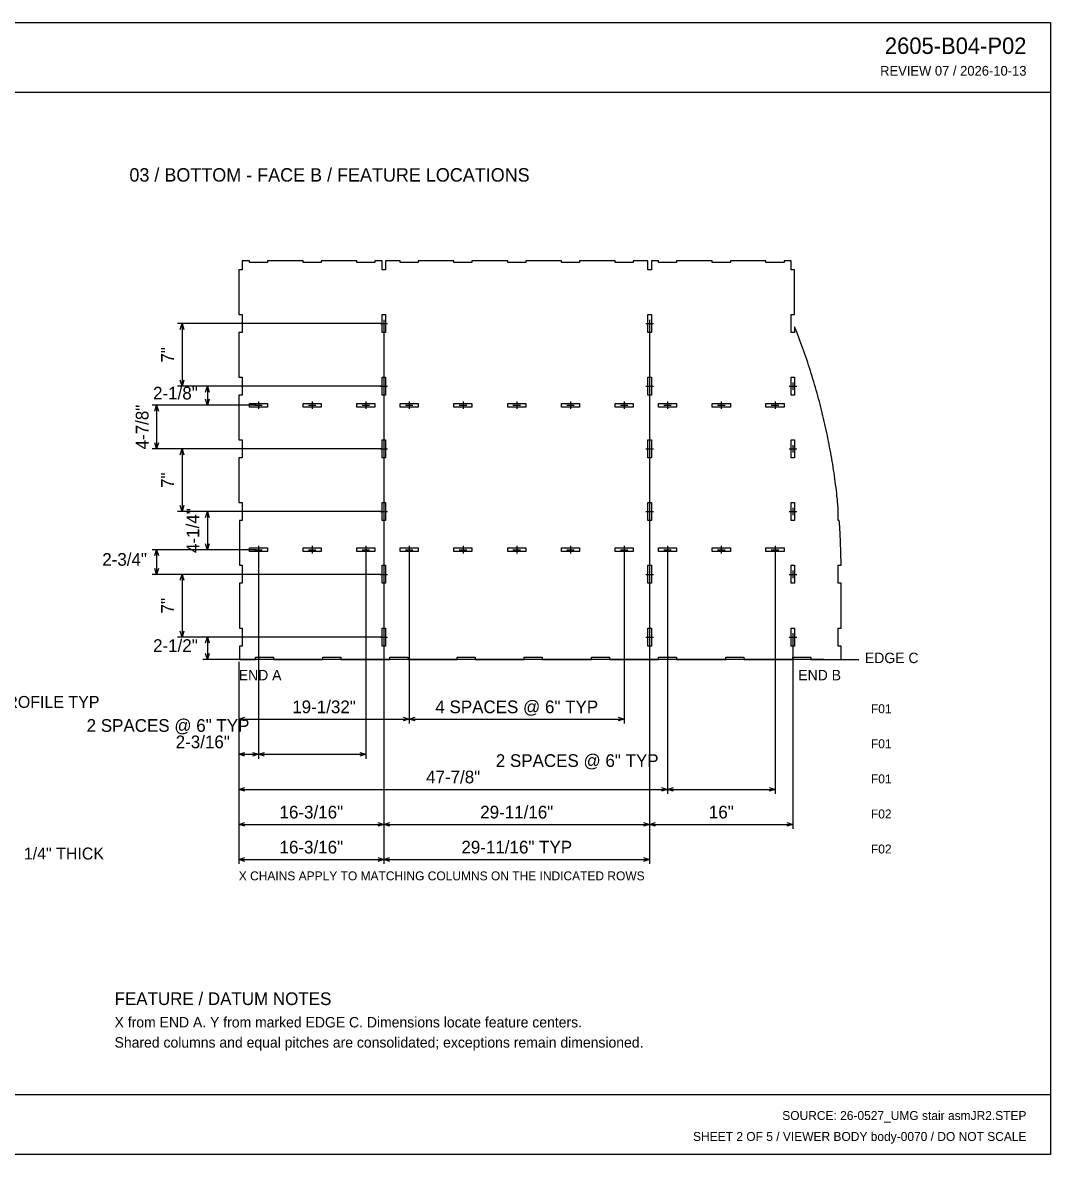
# Model space of a CAD drawing. Header units: inches. Extents: x 3 to 201, y 3 to 129.
# Drawn here: x 86.4 to 201.2, y 2.8 to 129.2 of the extents above; entities that cross this region are included whole.
import ezdxf
from ezdxf.enums import TextEntityAlignment as Align

# ---------------------------------------------------------------- set-up
doc = ezdxf.new("R2010")
doc.units = ezdxf.units.IN
doc.header["$MEASUREMENT"] = 0

msp = doc.modelspace()

# ---------------------------------------------------------------- linework, layer by layer
at = {"layer": 'ANNOTATION'}
for p, q in [((126.48, 95.58), (103.71, 95.58)), ((104, 94.92), (104.21, 95.58)), ((104.21, 95.58), (104.21, 88.58)), ((104.21, 95.58), (104.41, 94.92)), ((126.32, 95.58), (127.15, 95.58)), ((126.73, 96), (126.73, 95.17)), ((126.73, 95.33), (126.73, 35.25)), ((126.73, 95.33), (126.73, 35.25)), ((156, 95.58), (156.84, 95.58)), ((156.42, 96), (156.42, 95.17)), ((156.42, 95.33), (156.42, 35.25)), ((126.48, 88.58), (103.71, 88.58)), ((104.21, 88.58), (104, 89.25)), ((104.41, 89.25), (104.21, 88.58)), ((126.48, 88.58), (106.54, 88.58)), ((106.83, 87.92), (107.04, 88.58)), ((107.04, 88.58), (107.04, 86.46)), ((107.04, 88.58), (107.25, 87.92)), ((126.32, 88.58), (127.15, 88.58)), ((126.73, 89), (126.73, 88.17)), ((156, 88.58), (156.84, 88.58)), ((156.42, 89), (156.42, 88.17)), ((172, 88.58), (172.84, 88.58)), ((172.42, 89), (172.42, 88.17)), ((112.48, 86.46), (100.87, 86.46)), ((101.16, 85.79), (101.37, 86.46)), ((101.37, 86.46), (101.37, 81.58)), ((101.37, 86.46), (101.58, 85.79)), ((112.48, 86.46), (106.54, 86.46)), ((107.04, 86.46), (106.83, 87.12)), ((107.25, 87.12), (107.04, 86.46)), ((112.32, 86.46), (113.15, 86.46)), ((112.73, 86.88), (112.73, 86.04)), ((118.32, 86.46), (119.15, 86.46)), ((118.73, 86.88), (118.73, 86.04)), ((124.32, 86.46), (125.15, 86.46)), ((124.73, 86.88), (124.73, 86.04)), ((129.16, 86.46), (129.99, 86.46)), ((129.58, 86.88), (129.58, 86.04)), ((135.16, 86.46), (135.99, 86.46)), ((135.58, 86.88), (135.58, 86.04)), ((141.16, 86.46), (141.99, 86.46)), ((141.58, 86.88), (141.58, 86.04)), ((147.16, 86.46), (147.99, 86.46)), ((147.58, 86.88), (147.58, 86.04)), ((153.16, 86.46), (153.99, 86.46)), ((153.58, 86.88), (153.58, 86.04)), ((158, 86.46), (158.84, 86.46)), ((158.42, 86.88), (158.42, 86.04)), ((164, 86.46), (164.84, 86.46)), ((164.42, 86.88), (164.42, 86.04)), ((170, 86.46), (170.84, 86.46)), ((170.42, 86.88), (170.42, 86.04)), ((101.37, 81.58), (101.16, 82.25)), ((101.58, 82.25), (101.37, 81.58)), ((126.48, 81.58), (100.87, 81.58)), ((126.48, 81.58), (103.71, 81.58)), ((104, 80.92), (104.21, 81.58)), ((104.21, 81.58), (104.21, 74.58)), ((104.21, 81.58), (104.41, 80.92)), ((126.32, 81.58), (127.15, 81.58)), ((126.73, 82), (126.73, 81.17)), ((156, 81.58), (156.84, 81.58)), ((156.42, 82), (156.42, 81.17)), ((172, 81.58), (172.84, 81.58)), ((172.42, 82), (172.42, 81.17)), ((126.48, 74.58), (103.71, 74.58)), ((104.21, 74.58), (104, 75.25)), ((104.41, 75.25), (104.21, 74.58)), ((126.48, 74.58), (106.54, 74.58)), ((106.83, 73.92), (107.04, 74.58)), ((107.04, 74.58), (107.04, 70.33)), ((107.04, 74.58), (107.25, 73.92)), ((126.32, 74.58), (127.15, 74.58)), ((126.73, 75), (126.73, 74.17)), ((156, 74.58), (156.84, 74.58)), ((156.42, 75), (156.42, 74.17)), ((172, 74.58), (172.84, 74.58)), ((172.42, 75), (172.42, 74.17)), ((107.04, 70.33), (106.83, 71)), ((107.25, 71), (107.04, 70.33)), ((112.73, 70.75), (112.73, 69.92)), ((118.73, 70.75), (118.73, 69.92)), ((124.73, 70.75), (124.73, 69.92)), ((129.58, 70.75), (129.58, 69.92)), ((135.58, 70.75), (135.58, 69.92)), ((141.58, 70.75), (141.58, 69.92)), ((147.58, 70.75), (147.58, 69.92)), ((153.58, 70.75), (153.58, 69.92)), ((158.42, 70.75), (158.42, 69.92)), ((164.42, 70.75), (164.42, 69.92)), ((170.42, 70.75), (170.42, 69.92)), ((112.48, 70.33), (100.87, 70.33)), ((101.16, 69.67), (101.37, 70.33)), ((101.37, 70.33), (101.37, 67.58)), ((101.37, 70.33), (101.58, 69.67)), ((112.48, 70.33), (106.54, 70.33)), ((112.32, 70.33), (113.15, 70.33)), ((112.73, 70.08), (112.73, 47)), ((112.73, 70.08), (112.73, 47)), ((118.32, 70.33), (119.15, 70.33)), ((124.32, 70.33), (125.15, 70.33)), ((124.73, 70.08), (124.73, 47)), ((129.16, 70.33), (129.99, 70.33)), ((129.58, 70.08), (129.58, 50.92)), ((129.58, 70.08), (129.58, 50.92)), ((135.16, 70.33), (135.99, 70.33)), ((141.16, 70.33), (141.99, 70.33)), ((147.16, 70.33), (147.99, 70.33)), ((153.16, 70.33), (153.99, 70.33)), ((153.58, 70.08), (153.58, 50.92)), ((158, 70.33), (158.84, 70.33)), ((158.42, 70.08), (158.42, 43.08)), ((158.42, 70.08), (158.42, 43.08)), ((164, 70.33), (164.84, 70.33)), ((170, 70.33), (170.84, 70.33)), ((170.42, 70.08), (170.42, 43.08)), ((101.37, 67.58), (101.16, 68.25)), ((101.58, 68.25), (101.37, 67.58)), ((126.48, 67.58), (100.87, 67.58)), ((126.48, 67.58), (103.71, 67.58)), ((104, 66.92), (104.21, 67.58)), ((104.21, 67.58), (104.21, 60.58)), ((104.21, 67.58), (104.41, 66.92)), ((126.32, 67.58), (127.15, 67.58)), ((126.73, 68), (126.73, 67.17)), ((156, 67.58), (156.84, 67.58)), ((156.42, 68), (156.42, 67.17)), ((172, 67.58), (172.84, 67.58)), ((172.42, 68), (172.42, 67.17)), ((104.21, 60.58), (104, 61.25)), ((104.41, 61.25), (104.21, 60.58)), ((126.73, 61), (126.73, 60.17)), ((156.42, 61), (156.42, 60.17)), ((172.42, 61), (172.42, 60.17)), ((126.48, 60.58), (103.71, 60.58)), ((126.48, 60.58), (106.54, 60.58)), ((106.83, 59.92), (107.04, 60.58)), ((107.04, 60.58), (107.04, 58.08)), ((107.04, 60.58), (107.25, 59.92)), ((126.32, 60.58), (127.15, 60.58)), ((126.73, 60.33), (126.73, 39.17)), ((126.73, 60.33), (126.73, 39.17)), ((156, 60.58), (156.84, 60.58)), ((156.42, 60.33), (156.42, 39.17)), ((156.42, 60.33), (156.42, 39.17)), ((172, 60.58), (172.84, 60.58)), ((172.42, 60.33), (172.42, 39.17)), ((107.04, 58.08), (106.83, 58.75)), ((107.25, 58.75), (107.04, 58.08)), ((175.86, 58.08), (106.54, 58.08)), ((110.54, 57.83), (110.54, 50.92)), ((110.54, 57.83), (110.54, 47)), ((110.54, 57.83), (110.54, 43.08)), ((110.54, 57.83), (110.54, 39.17)), ((110.54, 57.83), (110.54, 35.25)), ((176.11, 58.08), (179.79, 58.08)), ((110.54, 51.42), (111.21, 51.62)), ((110.54, 51.42), (129.58, 51.42)), ((111.21, 51.21), (110.54, 51.42)), ((128.91, 51.62), (129.58, 51.42)), ((129.58, 51.42), (128.91, 51.21)), ((129.58, 51.42), (130.24, 51.62)), ((129.58, 51.42), (153.58, 51.42)), ((130.24, 51.21), (129.58, 51.42)), ((152.91, 51.62), (153.58, 51.42)), ((153.58, 51.42), (152.91, 51.21)), ((110.54, 47.5), (111.21, 47.71)), ((110.54, 47.5), (112.73, 47.5)), ((111.21, 47.29), (110.54, 47.5)), ((112.07, 47.71), (112.73, 47.5)), ((112.73, 47.5), (112.07, 47.29)), ((112.73, 47.5), (113.4, 47.71)), ((112.73, 47.5), (124.73, 47.5)), ((113.4, 47.29), (112.73, 47.5)), ((124.07, 47.71), (124.73, 47.5)), ((124.73, 47.5), (124.07, 47.29)), ((110.54, 43.58), (111.21, 43.79)), ((110.54, 43.58), (158.42, 43.58)), ((111.21, 43.38), (110.54, 43.58)), ((157.75, 43.79), (158.42, 43.58)), ((158.42, 43.58), (157.75, 43.38)), ((158.42, 43.58), (159.09, 43.79)), ((158.42, 43.58), (170.42, 43.58)), ((159.09, 43.38), (158.42, 43.58)), ((169.75, 43.79), (170.42, 43.58)), ((170.42, 43.58), (169.75, 43.38)), ((110.54, 39.67), (111.21, 39.88)), ((110.54, 39.67), (126.73, 39.67)), ((111.21, 39.46), (110.54, 39.67)), ((126.07, 39.88), (126.73, 39.67)), ((126.73, 39.67), (126.07, 39.46)), ((126.73, 39.67), (127.4, 39.88)), ((126.73, 39.67), (156.42, 39.67)), ((127.4, 39.46), (126.73, 39.67)), ((155.75, 39.88), (156.42, 39.67)), ((156.42, 39.67), (155.75, 39.46)), ((156.42, 39.67), (157.09, 39.88)), ((156.42, 39.67), (172.42, 39.67)), ((157.09, 39.46), (156.42, 39.67)), ((171.75, 39.88), (172.42, 39.67)), ((172.42, 39.67), (171.75, 39.46)), ((110.54, 35.75), (111.21, 35.96)), ((110.54, 35.75), (126.73, 35.75)), ((111.21, 35.54), (110.54, 35.75)), ((126.07, 35.96), (126.73, 35.75)), ((126.73, 35.75), (126.07, 35.54)), ((126.73, 35.75), (127.4, 35.96)), ((126.73, 35.75), (156.42, 35.75)), ((127.4, 35.54), (126.73, 35.75)), ((155.75, 35.96), (156.42, 35.75)), ((156.42, 35.75), (155.75, 35.54))]:
    msp.add_line(p, q, dxfattribs=at)
at = {"layer": 'OUTLINE'}
for p, q in [((2.83, 129.17), (201.17, 129.17)), ((201.17, 129.17), (201.17, 2.83)), ((2.83, 121.42), (201.17, 121.42)), ((111.73, 102.58), (110.93, 102.58)), ((110.93, 102.58), (110.93, 101.58)), ((111.73, 102.39), (111.73, 102.58)), ((113.74, 102.39), (111.73, 102.39)), ((117.73, 102.58), (113.74, 102.58)), ((113.74, 102.58), (113.74, 102.39)), ((117.73, 102.39), (117.73, 102.58)), ((119.74, 102.39), (117.73, 102.39)), ((123.73, 102.58), (119.74, 102.58)), ((119.74, 102.58), (119.74, 102.39)), ((123.73, 102.39), (123.73, 102.58)), ((125.74, 102.39), (123.73, 102.39)), ((126.54, 102.58), (125.74, 102.58)), ((125.74, 102.58), (125.74, 102.39)), ((126.54, 101.58), (126.54, 102.58)), ((128.57, 102.58), (126.93, 102.58)), ((126.93, 102.58), (126.93, 101.58)), ((128.57, 102.39), (128.57, 102.58)), ((130.58, 102.39), (128.57, 102.39)), ((134.57, 102.58), (130.58, 102.58)), ((130.58, 102.58), (130.58, 102.39)), ((134.57, 102.39), (134.57, 102.58)), ((136.58, 102.39), (134.57, 102.39)), ((140.57, 102.58), (136.58, 102.58)), ((136.58, 102.58), (136.58, 102.39)), ((140.57, 102.39), (140.57, 102.58)), ((142.58, 102.39), (140.57, 102.39)), ((146.57, 102.58), (142.58, 102.58)), ((142.58, 102.58), (142.58, 102.39)), ((146.57, 102.39), (146.57, 102.58)), ((148.58, 102.39), (146.57, 102.39)), ((152.57, 102.58), (148.58, 102.58)), ((148.58, 102.58), (148.58, 102.39)), ((152.57, 102.39), (152.57, 102.58)), ((154.58, 102.39), (152.57, 102.39)), ((156.23, 102.58), (154.58, 102.58)), ((154.58, 102.58), (154.58, 102.39)), ((156.23, 101.58), (156.23, 102.58)), ((157.41, 102.58), (156.61, 102.58)), ((156.61, 102.58), (156.61, 101.58)), ((157.41, 102.39), (157.41, 102.58)), ((159.43, 102.39), (157.41, 102.39)), ((163.41, 102.58), (159.43, 102.58)), ((159.43, 102.58), (159.43, 102.39)), ((163.41, 102.39), (163.41, 102.58)), ((165.43, 102.39), (163.41, 102.39)), ((169.41, 102.58), (165.43, 102.58)), ((165.43, 102.58), (165.43, 102.39)), ((169.41, 102.39), (169.41, 102.58)), ((171.43, 102.39), (169.41, 102.39)), ((172.23, 102.58), (171.43, 102.58)), ((171.43, 102.58), (171.43, 102.39)), ((172.23, 101.58), (172.23, 102.58)), ((110.93, 101.58), (110.54, 101.58)), ((110.54, 101.58), (110.54, 96.59)), ((126.93, 101.58), (126.54, 101.58)), ((156.61, 101.58), (156.23, 101.58)), ((172.61, 101.58), (172.23, 101.58)), ((172.61, 96.59), (172.61, 101.58)), ((110.54, 96.59), (110.93, 96.59)), ((110.93, 96.59), (110.93, 94.58)), ((126.54, 96.59), (126.93, 96.59)), ((126.54, 94.58), (126.54, 96.59)), ((126.93, 96.59), (126.93, 94.58)), ((156.23, 96.59), (156.61, 96.59)), ((156.23, 94.58), (156.23, 96.59)), ((156.61, 96.59), (156.61, 94.58)), ((172.23, 94.58), (172.23, 96.59)), ((172.23, 96.59), (172.61, 96.59)), ((172.73, 94.92), (172.61, 95.22)), ((172.61, 95.22), (172.61, 94.58)), ((172.85, 94.61), (172.73, 94.92)), ((110.93, 94.58), (110.54, 94.58)), ((110.54, 94.58), (110.54, 89.59)), ((126.93, 94.58), (126.54, 94.58)), ((156.61, 94.58), (156.23, 94.58)), ((172.61, 94.58), (172.23, 94.58)), ((172.97, 94.31), (172.85, 94.61)), ((173.08, 94.01), (172.97, 94.31)), ((173.2, 93.7), (173.08, 94.01)), ((173.31, 93.4), (173.2, 93.7)), ((173.42, 93.09), (173.31, 93.4)), ((173.53, 92.78), (173.42, 93.09)), ((173.64, 92.48), (173.53, 92.78)), ((173.75, 92.17), (173.64, 92.48)), ((173.86, 91.86), (173.75, 92.17)), ((173.96, 91.55), (173.86, 91.86)), ((174.07, 91.24), (173.96, 91.55)), ((174.17, 90.93), (174.07, 91.24)), ((174.27, 90.62), (174.17, 90.93)), ((174.37, 90.31), (174.27, 90.62)), ((174.47, 90), (174.37, 90.31)), ((174.56, 89.69), (174.47, 90)), ((110.54, 89.59), (110.93, 89.59)), ((110.93, 89.59), (110.93, 87.58)), ((126.54, 89.59), (126.93, 89.59)), ((126.54, 87.58), (126.54, 89.59)), ((126.93, 89.59), (126.93, 87.58)), ((156.23, 89.59), (156.61, 89.59)), ((156.23, 87.58), (156.23, 89.59)), ((156.61, 89.59), (156.61, 87.58)), ((172.23, 89.59), (172.61, 89.59)), ((172.23, 87.58), (172.23, 89.59)), ((172.61, 89.59), (172.61, 87.58)), ((174.66, 89.38), (174.56, 89.69)), ((174.75, 89.07), (174.66, 89.38)), ((174.84, 88.76), (174.75, 89.07)), ((174.93, 88.44), (174.84, 88.76)), ((175.02, 88.13), (174.93, 88.44)), ((110.93, 87.58), (110.54, 87.58)), ((110.54, 87.58), (110.54, 82.59)), ((126.93, 87.58), (126.54, 87.58)), ((156.61, 87.58), (156.23, 87.58)), ((172.61, 87.58), (172.23, 87.58)), ((175.11, 87.82), (175.02, 88.13)), ((175.2, 87.5), (175.11, 87.82)), ((175.28, 87.19), (175.2, 87.5)), ((175.37, 86.87), (175.28, 87.19)), ((111.73, 86.26), (111.73, 86.65)), ((111.73, 86.65), (113.74, 86.65)), ((113.74, 86.26), (111.73, 86.26)), ((113.74, 86.65), (113.74, 86.26)), ((117.73, 86.26), (117.73, 86.65)), ((117.73, 86.65), (119.74, 86.65)), ((119.74, 86.26), (117.73, 86.26)), ((119.74, 86.65), (119.74, 86.26)), ((123.73, 86.26), (123.73, 86.65)), ((123.73, 86.65), (125.74, 86.65)), ((125.74, 86.26), (123.73, 86.26)), ((125.74, 86.65), (125.74, 86.26)), ((128.57, 86.26), (128.57, 86.65)), ((128.57, 86.65), (130.58, 86.65)), ((130.58, 86.26), (128.57, 86.26)), ((130.58, 86.65), (130.58, 86.26)), ((134.57, 86.26), (134.57, 86.65)), ((134.57, 86.65), (136.58, 86.65)), ((136.58, 86.26), (134.57, 86.26)), ((136.58, 86.65), (136.58, 86.26)), ((140.57, 86.26), (140.57, 86.65)), ((140.57, 86.65), (142.58, 86.65)), ((142.58, 86.26), (140.57, 86.26)), ((142.58, 86.65), (142.58, 86.26)), ((146.57, 86.26), (146.57, 86.65)), ((146.57, 86.65), (148.58, 86.65)), ((148.58, 86.26), (146.57, 86.26)), ((148.58, 86.65), (148.58, 86.26)), ((152.57, 86.26), (152.57, 86.65)), ((152.57, 86.65), (154.58, 86.65)), ((154.58, 86.26), (152.57, 86.26)), ((154.58, 86.65), (154.58, 86.26)), ((157.41, 86.26), (157.41, 86.65)), ((157.41, 86.65), (159.43, 86.65)), ((159.43, 86.26), (157.41, 86.26)), ((159.43, 86.65), (159.43, 86.26)), ((163.41, 86.26), (163.41, 86.65)), ((163.41, 86.65), (165.43, 86.65)), ((165.43, 86.26), (163.41, 86.26)), ((165.43, 86.65), (165.43, 86.26)), ((169.41, 86.26), (169.41, 86.65)), ((169.41, 86.65), (171.43, 86.65)), ((171.43, 86.26), (169.41, 86.26)), ((171.43, 86.65), (171.43, 86.26)), ((175.45, 86.56), (175.37, 86.87)), ((175.53, 86.24), (175.45, 86.56)), ((175.61, 85.93), (175.53, 86.24)), ((175.69, 85.61), (175.61, 85.93)), ((175.77, 85.29), (175.69, 85.61)), ((175.84, 84.98), (175.77, 85.29)), ((175.92, 84.66), (175.84, 84.98)), ((175.99, 84.34), (175.92, 84.66)), ((176.06, 84.02), (175.99, 84.34)), ((176.13, 83.71), (176.06, 84.02)), ((176.2, 83.39), (176.13, 83.71)), ((176.27, 83.07), (176.2, 83.39)), ((110.54, 82.59), (110.93, 82.59)), ((110.93, 82.59), (110.93, 80.58)), ((126.54, 82.59), (126.93, 82.59)), ((126.54, 80.58), (126.54, 82.59)), ((126.93, 82.59), (126.93, 80.58)), ((156.23, 82.59), (156.61, 82.59)), ((156.23, 80.58), (156.23, 82.59)), ((156.61, 82.59), (156.61, 80.58)), ((172.23, 82.59), (172.61, 82.59)), ((172.23, 80.58), (172.23, 82.59)), ((172.61, 82.59), (172.61, 80.58)), ((176.33, 82.75), (176.27, 83.07)), ((176.4, 82.43), (176.33, 82.75)), ((176.46, 82.11), (176.4, 82.43)), ((176.52, 81.79), (176.46, 82.11)), ((176.58, 81.47), (176.52, 81.79)), ((176.64, 81.15), (176.58, 81.47)), ((176.7, 80.83), (176.64, 81.15)), ((110.93, 80.58), (110.54, 80.58)), ((110.54, 80.58), (110.54, 75.59)), ((126.93, 80.58), (126.54, 80.58)), ((156.61, 80.58), (156.23, 80.58)), ((172.61, 80.58), (172.23, 80.58)), ((176.75, 80.51), (176.7, 80.83)), ((176.81, 80.19), (176.75, 80.51)), ((176.86, 79.87), (176.81, 80.19)), ((176.91, 79.54), (176.86, 79.87)), ((176.96, 79.22), (176.91, 79.54)), ((177.01, 78.9), (176.96, 79.22)), ((177.05, 78.58), (177.01, 78.9)), ((177.1, 78.26), (177.05, 78.58)), ((177.14, 77.93), (177.1, 78.26)), ((177.19, 77.61), (177.14, 77.93)), ((177.23, 77.29), (177.19, 77.61)), ((177.27, 76.96), (177.23, 77.29)), ((177.31, 76.64), (177.27, 76.96)), ((177.34, 76.32), (177.31, 76.64)), ((177.38, 75.99), (177.34, 76.32)), ((177.41, 75.67), (177.38, 75.99)), ((110.54, 75.59), (110.93, 75.59)), ((110.93, 75.59), (110.93, 73.58)), ((126.54, 75.59), (126.93, 75.59)), ((126.54, 73.58), (126.54, 75.59)), ((126.93, 75.59), (126.93, 73.58)), ((156.23, 75.59), (156.61, 75.59)), ((156.23, 73.58), (156.23, 75.59)), ((156.61, 75.59), (156.61, 73.58)), ((172.23, 75.59), (172.61, 75.59)), ((172.23, 73.58), (172.23, 75.59)), ((172.61, 75.59), (172.61, 73.58)), ((177.45, 75.34), (177.41, 75.67)), ((177.48, 75.02), (177.45, 75.34)), ((177.48, 73.58), (177.48, 75.02)), ((110.93, 73.58), (110.61, 73.58)), ((110.61, 73.58), (110.61, 68.59)), ((126.93, 73.58), (126.54, 73.58)), ((156.61, 73.58), (156.23, 73.58)), ((172.61, 73.58), (172.23, 73.58)), ((177.6, 73.58), (177.48, 73.58)), ((177.6, 73.51), (177.6, 73.58)), ((177.61, 73.44), (177.6, 73.51)), ((177.61, 73.38), (177.61, 73.44)), ((177.62, 73.31), (177.61, 73.38)), ((177.62, 73.25), (177.62, 73.31)), ((177.63, 73.18), (177.62, 73.25)), ((177.63, 73.11), (177.63, 73.18)), ((177.63, 73.05), (177.63, 73.11)), ((177.64, 72.98), (177.63, 73.05)), ((177.64, 72.92), (177.64, 72.98)), ((177.65, 72.85), (177.64, 72.92)), ((177.65, 72.78), (177.65, 72.85)), ((177.66, 72.72), (177.65, 72.78)), ((177.66, 72.65), (177.66, 72.72)), ((177.66, 72.58), (177.66, 72.65)), ((177.67, 72.52), (177.66, 72.58)), ((177.67, 72.45), (177.67, 72.52)), ((177.68, 72.38), (177.67, 72.45)), ((177.68, 72.32), (177.68, 72.38)), ((177.68, 72.25), (177.68, 72.32)), ((177.69, 72.19), (177.68, 72.25)), ((177.69, 72.12), (177.69, 72.19)), ((177.69, 72.05), (177.69, 72.12)), ((177.7, 71.99), (177.69, 72.05)), ((177.7, 71.92), (177.7, 71.99)), ((177.7, 71.85), (177.7, 71.92)), ((177.71, 71.79), (177.7, 71.85)), ((177.71, 71.72), (177.71, 71.79)), ((177.71, 71.66), (177.71, 71.72)), ((177.72, 71.59), (177.71, 71.66)), ((177.72, 71.52), (177.72, 71.59)), ((177.72, 71.46), (177.72, 71.52)), ((177.73, 71.39), (177.72, 71.46)), ((177.73, 71.32), (177.73, 71.39)), ((177.73, 71.26), (177.73, 71.32)), ((177.73, 71.19), (177.73, 71.26)), ((177.74, 71.13), (177.73, 71.19)), ((177.74, 71.06), (177.74, 71.13)), ((177.74, 70.99), (177.74, 71.06)), ((177.74, 70.93), (177.74, 70.99)), ((177.75, 70.86), (177.74, 70.93)), ((177.75, 70.79), (177.75, 70.86)), ((177.75, 70.73), (177.75, 70.79)), ((111.73, 70.14), (111.73, 70.53)), ((111.73, 70.53), (113.74, 70.53)), ((113.74, 70.14), (111.73, 70.14)), ((113.74, 70.53), (113.74, 70.14)), ((117.73, 70.14), (117.73, 70.53)), ((117.73, 70.53), (119.74, 70.53)), ((119.74, 70.14), (117.73, 70.14)), ((119.74, 70.53), (119.74, 70.14)), ((123.73, 70.14), (123.73, 70.53)), ((123.73, 70.53), (125.74, 70.53)), ((125.74, 70.14), (123.73, 70.14)), ((125.74, 70.53), (125.74, 70.14)), ((128.57, 70.14), (128.57, 70.53)), ((128.57, 70.53), (130.58, 70.53)), ((130.58, 70.14), (128.57, 70.14)), ((130.58, 70.53), (130.58, 70.14)), ((134.57, 70.14), (134.57, 70.53)), ((134.57, 70.53), (136.58, 70.53)), ((136.58, 70.14), (134.57, 70.14)), ((136.58, 70.53), (136.58, 70.14)), ((140.57, 70.14), (140.57, 70.53)), ((140.57, 70.53), (142.58, 70.53)), ((142.58, 70.14), (140.57, 70.14)), ((142.58, 70.53), (142.58, 70.14)), ((146.57, 70.14), (146.57, 70.53)), ((146.57, 70.53), (148.58, 70.53)), ((148.58, 70.14), (146.57, 70.14)), ((148.58, 70.53), (148.58, 70.14)), ((152.57, 70.14), (152.57, 70.53)), ((152.57, 70.53), (154.58, 70.53)), ((154.58, 70.14), (152.57, 70.14)), ((154.58, 70.53), (154.58, 70.14)), ((157.41, 70.14), (157.41, 70.53)), ((157.41, 70.53), (159.43, 70.53)), ((159.43, 70.14), (157.41, 70.14)), ((159.43, 70.53), (159.43, 70.14)), ((163.41, 70.14), (163.41, 70.53)), ((163.41, 70.53), (165.43, 70.53)), ((165.43, 70.14), (163.41, 70.14)), ((165.43, 70.53), (165.43, 70.14)), ((169.41, 70.14), (169.41, 70.53)), ((169.41, 70.53), (171.43, 70.53)), ((171.43, 70.14), (169.41, 70.14)), ((171.43, 70.53), (171.43, 70.14)), ((177.75, 70.66), (177.75, 70.73)), ((177.76, 70.59), (177.75, 70.66)), ((177.76, 70.53), (177.76, 70.59)), ((177.76, 70.46), (177.76, 70.53)), ((177.76, 70.4), (177.76, 70.46)), ((177.76, 70.33), (177.76, 70.4)), ((177.77, 70.26), (177.76, 70.33)), ((177.77, 70.2), (177.77, 70.26)), ((177.77, 70.13), (177.77, 70.2)), ((177.77, 70.06), (177.77, 70.13)), ((177.77, 70), (177.77, 70.06)), ((177.77, 69.93), (177.77, 70)), ((177.78, 69.86), (177.77, 69.93)), ((177.78, 69.8), (177.78, 69.86)), ((177.78, 69.73), (177.78, 69.8)), ((177.78, 69.67), (177.78, 69.73)), ((177.78, 69.6), (177.78, 69.67)), ((177.78, 69.53), (177.78, 69.6)), ((177.78, 69.47), (177.78, 69.53)), ((110.61, 68.59), (110.93, 68.59)), ((110.93, 68.59), (110.93, 66.58)), ((126.54, 68.59), (126.93, 68.59)), ((126.54, 66.58), (126.54, 68.59)), ((126.93, 68.59), (126.93, 66.58)), ((156.23, 68.59), (156.61, 68.59)), ((156.23, 66.58), (156.23, 68.59)), ((156.61, 68.59), (156.61, 66.58)), ((172.23, 68.59), (172.61, 68.59)), ((172.23, 66.58), (172.23, 68.59)), ((172.61, 68.59), (172.61, 66.58)), ((177.48, 66.58), (177.48, 68.59)), ((177.48, 68.59), (177.79, 68.59)), ((177.78, 69.4), (177.78, 69.47)), ((177.79, 69.33), (177.78, 69.4)), ((177.79, 68.59), (177.79, 69.33)), ((177.79, 69.33), (177.79, 69.33)), ((110.93, 66.58), (110.61, 66.58)), ((110.61, 66.58), (110.61, 61.59)), ((126.93, 66.58), (126.54, 66.58)), ((156.61, 66.58), (156.23, 66.58)), ((172.61, 66.58), (172.23, 66.58)), ((177.79, 66.58), (177.48, 66.58)), ((177.79, 61.59), (177.79, 66.58)), ((110.61, 61.59), (110.93, 61.59)), ((110.93, 61.59), (110.93, 59.58)), ((126.54, 61.59), (126.93, 61.59)), ((126.54, 59.58), (126.54, 61.59)), ((126.93, 61.59), (126.93, 59.58)), ((156.23, 61.59), (156.61, 61.59)), ((156.23, 59.58), (156.23, 61.59)), ((156.61, 61.59), (156.61, 59.58)), ((172.23, 61.59), (172.61, 61.59)), ((172.23, 59.58), (172.23, 61.59)), ((172.61, 61.59), (172.61, 59.58)), ((177.48, 59.58), (177.48, 61.59)), ((177.48, 61.59), (177.79, 61.59)), ((110.93, 59.58), (110.61, 59.58)), ((110.61, 59.58), (110.61, 58.08)), ((126.93, 59.58), (126.54, 59.58)), ((156.61, 59.58), (156.23, 59.58)), ((172.61, 59.58), (172.23, 59.58)), ((177.79, 59.58), (177.48, 59.58)), ((177.79, 58.08), (177.79, 59.58)), ((112.41, 58.08), (112.41, 58.33)), ((112.41, 58.33), (114.43, 58.33)), ((114.43, 58.33), (114.43, 58.08)), ((119.91, 58.08), (119.91, 58.33)), ((119.91, 58.33), (121.93, 58.33)), ((121.93, 58.33), (121.93, 58.08)), ((127.41, 58.08), (127.41, 58.33)), ((127.41, 58.33), (129.43, 58.33)), ((129.43, 58.33), (129.43, 58.08)), ((134.91, 58.08), (134.91, 58.33)), ((134.91, 58.33), (136.93, 58.33)), ((136.93, 58.33), (136.93, 58.08)), ((142.41, 58.08), (142.41, 58.33)), ((142.41, 58.33), (144.43, 58.33)), ((144.43, 58.33), (144.43, 58.08)), ((149.91, 58.08), (149.91, 58.33)), ((149.91, 58.33), (151.93, 58.33)), ((151.93, 58.33), (151.93, 58.08)), ((157.41, 58.08), (157.41, 58.33)), ((157.41, 58.33), (159.43, 58.33)), ((159.43, 58.33), (159.43, 58.08)), ((164.91, 58.08), (164.91, 58.33)), ((164.91, 58.33), (166.93, 58.33)), ((166.93, 58.33), (166.93, 58.08)), ((172.41, 58.08), (172.41, 58.33)), ((172.41, 58.33), (174.43, 58.33)), ((174.43, 58.33), (174.43, 58.08)), ((110.61, 58.08), (112.41, 58.08)), ((114.43, 58.08), (119.91, 58.08)), ((121.93, 58.08), (127.41, 58.08)), ((129.43, 58.08), (134.91, 58.08)), ((136.93, 58.08), (142.41, 58.08)), ((144.43, 58.08), (149.91, 58.08)), ((151.93, 58.08), (157.41, 58.08)), ((159.43, 58.08), (164.91, 58.08)), ((166.93, 58.08), (172.41, 58.08)), ((174.43, 58.08), (177.79, 58.08)), ((2.83, 9.5), (201.17, 9.5)), ((201.17, 2.83), (2.83, 2.83))]:
    msp.add_line(p, q, dxfattribs=at)

# ---------------------------------------------------------------- texts
at = {"layer": 'ANNOTATION'}
for s, height, p in [('2605-B04-P02', 1.8333, (198.5, 125.67)), ('REVIEW 07 / 2026-10-13', 1.0833, (198.5, 123.25)), ('2-1/8"', 1.417, (105.96, 87.1)), ('2-3/4"', 1.417, (100.29, 68.54)), ('2-1/2"', 1.417, (105.96, 58.92)), ('END B', 1.167, (177.79, 55.75)), ('2 SPACES @ 6" TYP', 1.4167, (111.73, 50)), ('2-3/16"', 1.417, (109.54, 48.17)), ('2 SPACES @ 6" TYP', 1.4167, (157.42, 46.08)), ('SOURCE: 26-0527_UMG stair asmJR2.STEP', 1, (198.5, 6.67)), ('SHEET 2 OF 5 / VIEWER BODY body-0070 / DO NOT SCALE', 1, (198.5, 4.33))]:
    msp.add_text(s, height=height, dxfattribs=at).set_placement(p, align=Align.RIGHT)
for s, height, p in [('03 / BOTTOM - FACE B / FEATURE LOCATIONS', 1.5, (98.33, 111.42)), ('EDGE C', 1.167, (180.46, 57.67)), ('END A', 1.167, (110.54, 55.75)), ('R 73" PROFILE TYP', 1.3333, (78.5, 52.67)), ('F01', 1, (181.13, 52.08)), ('F01', 1, (181.13, 48.17)), ('F01', 1, (181.13, 44.25)), ('F02', 1, (181.13, 40.33)), ('1/4" THICK', 1.333, (86.54, 35.75)), ('F02', 1, (181.13, 36.42)), ('X CHAINS APPLY TO MATCHING COLUMNS ON THE INDICATED ROWS', 1, (110.54, 33.42)), ('FEATURE / DATUM NOTES', 1.4167, (96.67, 19.5)), ('X from END A. Y from marked EDGE C. Dimensions locate feature centers.', 1.1667, (96.67, 17)), ('Shared columns and equal pitches are consolidated; exceptions remain dimensioned.', 1.1667, (96.67, 14.75))]:
    msp.add_text(s, height=height, dxfattribs=at).set_placement(p)
for s, p in [('7"', (103.29, 92.08)), ('4-7/8"', (100.46, 84.02)), ('7"', (103.29, 78.08)), ('4-1/4"', (106.12, 72.46)), ('7"', (103.29, 64.08))]:
    msp.add_text(s, height=1.417, rotation=90, dxfattribs=at).set_placement(p, align=Align.CENTER)
for s, height, p in [('19-1/32"', 1.417, (120.06, 52.08)), ('4 SPACES @ 6" TYP', 1.4167, (141.58, 52.08)), ('47-7/8"', 1.417, (134.48, 44.25)), ('16-3/16"', 1.417, (118.64, 40.33)), ('29-11/16"', 1.417, (141.58, 40.33)), ('16"', 1.417, (164.42, 40.33)), ('16-3/16"', 1.417, (118.64, 36.42)), ('29-11/16" TYP', 1.4167, (141.58, 36.42))]:
    msp.add_text(s, height=height, dxfattribs=at).set_placement(p, align=Align.CENTER)

doc.saveas('drawing.dxf')
